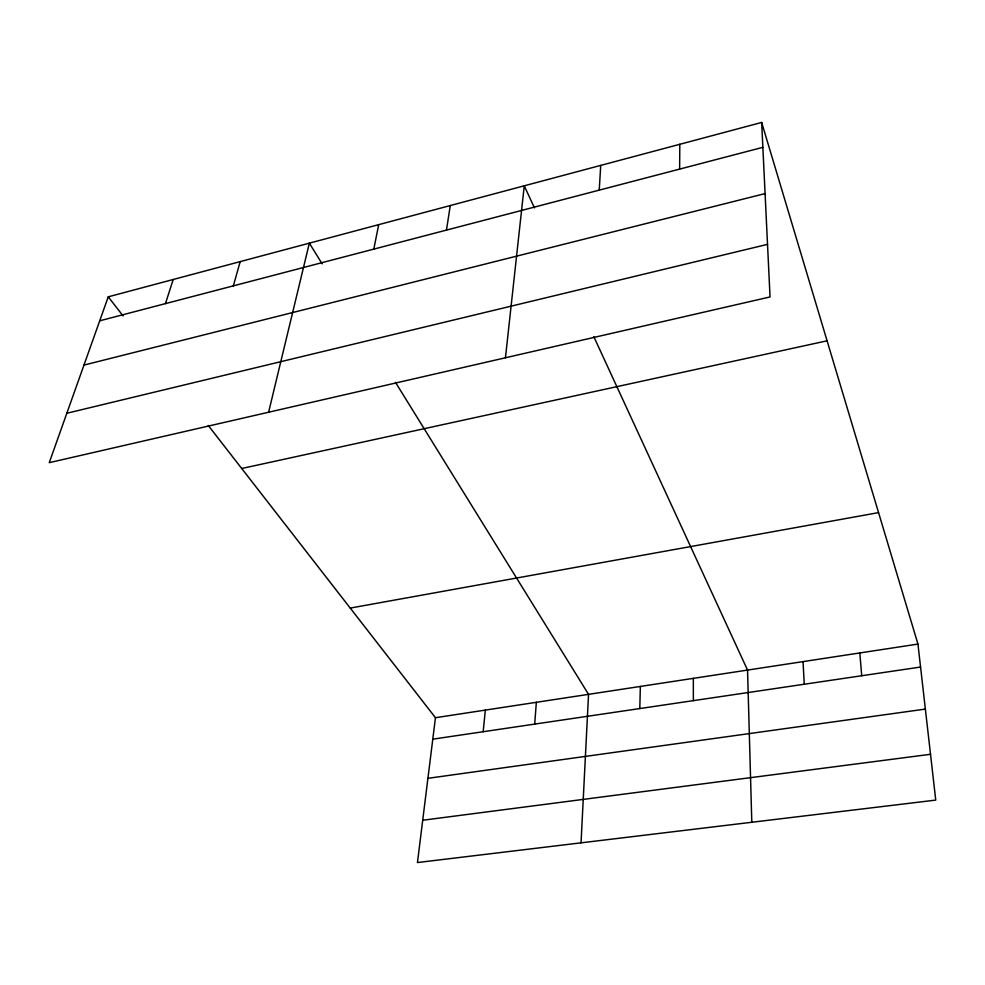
<?xml version="1.0" encoding="UTF-8"?>
<svg xmlns="http://www.w3.org/2000/svg" width="985" height="985" viewBox="0 0 985 985"><rect width="100%" height="100%" fill="white"/><g stroke="black" fill="none" stroke-linecap="round" stroke-linejoin="round"><path stroke-width="1.48" d="M679.625 169.1L679.81 144.29M639.794 708.56L640.349 686.446M581.039 842.852L588.538 694.351L395.49 382.365M599.237 190.13L600.727 165.394M534.695 724.098L536.345 702.305M483.167 731.72L485.334 710.099M505.453 357.777L524.254 185.808L534.436 207.872M208.254 425.458L435.456 717.708L417.455 862.552L935.75 800.103L917.946 644.079L761.664 122.448L108.251 296.83L49.25 462.667L770.048 296.941L761.664 122.448M446.464 230.096L450.28 205.545M373.808 249.106L378.696 224.654M268.609 412.235L309.352 243.16L322.169 263.857M233.359 285.847L240.18 261.628M165.468 303.614L173.175 279.506M99.719 320.815L762.858 147.331M83.971 365.09L765.074 193.589M66.832 413.257L767.524 244.354M241.707 468.503L827.08 340.81M350.229 608.09L878.558 512.619M435.456 717.708L917.946 644.079M432.784 739.169L920.569 667.042M427.921 778.322L925.358 709.089M422.713 820.246L930.517 754.288M108.251 296.83L123.088 315.914M593.832 336.71L747.541 670.083L751.801 822.278M859.807 652.957L861.727 675.747M803.021 661.625L804.277 684.243M693.329 678.357L693.354 700.643"/></g></svg>
